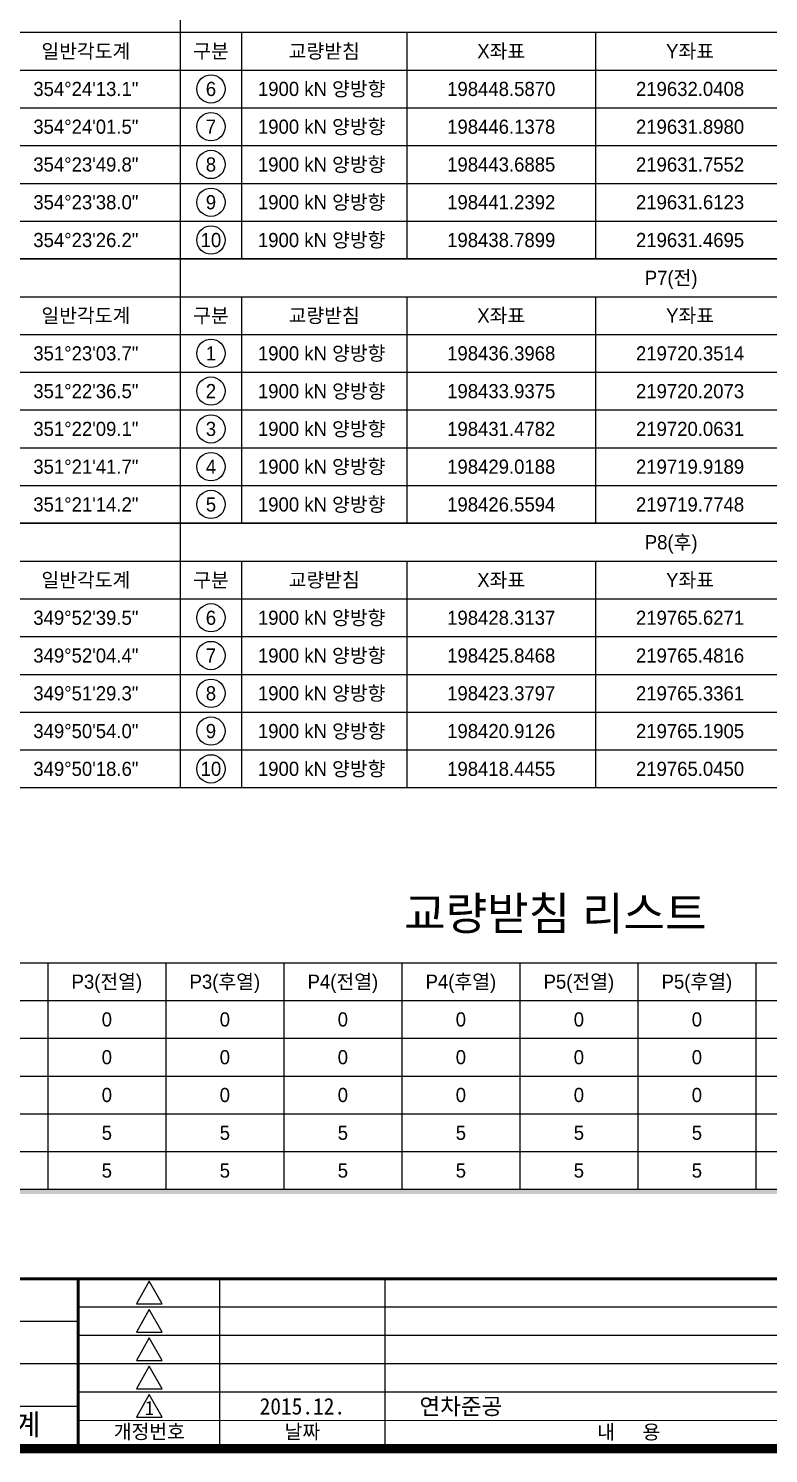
# Model space of a CAD drawing. Header units: feet. Extents: x 0 to 252300, y 0 to 178200.
# Drawn here: x 85344 to 132377, y 5700 to 96242 of the extents above; entities that cross this region are included whole.
import ezdxf
from ezdxf.enums import TextEntityAlignment as Align

# ---------------------------------------------------------------- set-up
doc = ezdxf.new("R2010")
doc.units = ezdxf.units.FT
doc.header["$LTSCALE"] = 3000
doc.header["$MEASUREMENT"] = 0
for name, color, linetype in [('CS-TABL-LIN2', 1, 'CONTINUOUS'), ('CS-TABL-TEX2', 3, 'CONTINUOUS'), ('CX-BORD', 3, 'CONTINUOUS'), ('CX-BORD-LIN1', 4, 'CONTINUOUS'), ('CX-BORD-LIN2', 3, 'CONTINUOUS'), ('CX-BORD-TEX2', 7, 'CONTINUOUS'), ('CX-BORD-TEX3', 6, 'CONTINUOUS'), ('CZ-TEX1', 6, 'CONTINUOUS')]:
    doc.layers.add(name, color=color, linetype=linetype)
doc.styles.add('A_STANDARD', font='')
doc.styles.add('TB_TEXT', font='')
doc.styles.add('TB_WBTXT', font='')
doc.styles.add('TB_WMTXT', font='')
doc.styles.get('A_STANDARD').set_extended_font_data('Dotum')
doc.styles.get('TB_TEXT').set_extended_font_data('DotumChe')
doc.styles.get('TB_WBTXT').set_extended_font_data('Dotum')
doc.styles.get('TB_WMTXT').set_extended_font_data('DotumChe')

# ---------------------------------------------------------------- blocks, each defined once
blk = doc.blocks.new('CXBLKA1')
at = {"layer": 'CX-BORD-LIN1', "const_width": 2}
blk.add_lwpolyline([(796, 0), (0, 0), (0, 554), (796, 554)], close=True, dxfattribs=at)
at = {"layer": 'CX-BORD-LIN1'}
for points, const_width in [([(796, 36), (0, 36)], 0.6), ([(270, 0), (270, 36)], 0.6), ([(300, 0), (300, 36)], 0.3), ([(335, 0), (335, 36)], 0.3), ([(558, 6), (270, 6)], 0.2)]:
    blk.add_lwpolyline(points, dxfattribs=dict(at, const_width=const_width))
for points in [[(285.08, 35.47), (282.34, 30.71), (287.83, 30.71)], [(285.08, 29.47), (282.34, 24.71), (287.83, 24.71)], [(285.08, 23.47), (282.34, 18.71), (287.83, 18.71)], [(285.08, 17.47), (282.34, 12.71), (287.83, 12.71)], [(285.08, 11.47), (282.34, 6.71), (287.83, 6.71)]]:
    blk.add_lwpolyline(points, close=True, dxfattribs=at)
at = {"layer": 'CX-BORD-LIN2'}
blk.add_line((558, 30), (270, 30), dxfattribs=at)
at = {"layer": 'CX-BORD-LIN2', "const_width": 0.3}
for points in [[(270, 27), (130, 27)], [(270, 18), (130, 18)], [(270, 9), (130, 9)]]:
    blk.add_lwpolyline(points, dxfattribs=at)
at = {"layer": 'CX-BORD-LIN2'}
for points in [[(558, 24), (270, 24)], [(558, 18), (270, 18)], [(558, 12), (270, 12)]]:
    blk.add_lwpolyline(points, dxfattribs=at)
at = {"layer": 'CX-BORD-LIN1', "style": 'TB_TEXT'}
for tag, height, p in [('TR_RNUM5', 3, (285.11, 32.64)), ('TR_RDAT5', 3.5, (317.5, 33)), ('TR_DGN5', 3.5, (451.12, 33)), ('TR_CHK5', 3.5, (491.12, 33)), ('TR_APP5', 3.5, (531.12, 33)), ('TR_RNUM4', 3, (285.11, 26.64)), ('TR_RDAT4', 3.5, (317.5, 27)), ('TR_DGN4', 3.5, (451.12, 27)), ('TR_CHK4', 3.5, (491.12, 27)), ('TR_APP4', 3.5, (531.12, 27)), ('TR_RNUM3', 3, (285.11, 20.64)), ('TR_RDAT3', 3.5, (317.5, 21)), ('TR_DGN3', 3.5, (451.12, 21)), ('TR_CHK3', 3.5, (491.12, 21)), ('TR_APP3', 3.5, (531.12, 21)), ('TR_RNUM2', 3, (285.11, 14.64)), ('TR_RDAT2', 3.5, (317.5, 15)), ('TR_DGN2', 3.5, (451.12, 15)), ('TR_CHK2', 3.5, (491.12, 15)), ('TR_APP2', 3.5, (531.12, 15)), ('TR_RNUM1', 3, (285.11, 8.64)), ('TR_RDAT1', 3.5, (317.5, 9)), ('TR_DGN1', 3.5, (451.12, 9)), ('TR_CHK1', 3.5, (491.12, 9)), ('TR_APP1', 3.5, (531.12, 9))]:
    blk.add_attdef(tag, text='', height=height, dxfattribs=at).set_placement(p, align=Align.MIDDLE_CENTER)
for tag, p in [('TR_RCON5', (342.3, 33)), ('TR_RCON4', (342.3, 27)), ('TR_RCON3', (342.3, 21)), ('TR_RCON2', (342.3, 15)), ('TR_RCON1', (342.3, 9))]:
    blk.add_attdef(tag, text='', height=3.5, dxfattribs=at).set_placement(p, align=Align.MIDDLE_LEFT)
at = {"layer": 'CX-BORD-LIN2', "style": 'TB_TEXT'}
blk.add_attdef('TD_VERSION', text='', height=3, rotation=90, dxfattribs=at).set_placement((800.5, 48.01), align=Align.MIDDLE_CENTER)
at = {"layer": 'CX-BORD-TEX2', "style": 'TB_WMTXT'}
for tag, height, p in [('TB_CNAME', 5, (15.34, 531.83)), ('TB_CSCOP', 4, (16.63, 523.83))]:
    blk.add_attdef(tag, text='', height=height, dxfattribs=at).set_placement(p, align=Align.BOTTOM_LEFT)
at = {"layer": 'CX-BORD-TEX2', "style": 'TB_WBTXT'}
for tag, height, p in [('TB_MTITIL', 10, (398, 533.33)), ('TB_STITL', 7, (398, 518.33))]:
    blk.add_attdef(tag, text='', height=height, dxfattribs=at).set_placement(p, align=Align.MIDDLE_CENTER)
at = {"layer": 'CX-BORD-TEX3', "style": 'TB_TEXT'}
for s, p in [('개정번호', (285.08, 3.66)), ('날짜', (317.5, 3.66)), ('내   용', (386.64, 3.58))]:
    blk.add_text(s, height=3, dxfattribs=at).set_placement(p, align=Align.MIDDLE)
for tag, height, p in [('TD_LNDST', 4.5, (215, 31.5)), ('TD_DSECT', 4.5, (605.5, 31.5)), ('TD_DDIST', 4.5, (654.5, 31.5)), ('TD_DNAME_TOP', 4.5, (755, 27.96)), ('TD_CSECT', 4.5, (605.5, 22.5)), ('TD_CDIST', 4.5, (654.5, 22.5)), ('TD_DNAME_MAIN', 4.5, (755, 21.47)), ('TD_CCOMP', 4.5, (215, 13.59)), ('TD_HSCAL', 4.5, (620.88, 13.75)), ('TD_VSCAL', 4.5, (656.86, 13.75)), ('TD_DNAME_BOT', 3, (755, 15.25)), ('TD_FIELD', 4.5, (180, 5.13)), ('TD_CSTEP', 4.5, (250.74, 5.13)), ('TD_DWGCODE', 4.5, (637, 4.79)), ('TD_DWGNO', 4.5, (755, 5))]:
    blk.add_attdef(tag, text='', height=height, dxfattribs=at).set_placement(p, align=Align.MIDDLE_CENTER)
for tag, height, width, p in [('TD_DCOMP', 4.5, 0.95, (215, 22.59)), ('TD_CNAME', 5, 0.78, (65, 7.6))]:
    blk.add_attdef(tag, text='', height=height, dxfattribs=dict(at, width=width)).set_placement(p, align=Align.MIDDLE_CENTER)

msp = doc.modelspace()

# ---------------------------------------------------------------- linework, layer by layer
at = {"layer": 'CS-TABL-LIN2'}
for p, q in [((94990, 98402), (94990, 81602)), ((32590, 96002), (219790, 96002)), ((98890, 96002), (98890, 81602)), ((109390, 96002), (109390, 81602)), ((121390, 96002), (121390, 81602)), ((32590, 93602), (219790, 93602)), ((32590, 91202), (219790, 91202)), ((32590, 88802), (219790, 88802)), ((32590, 86402), (219790, 86402)), ((32590, 84002), (219790, 84002)), ((94990, 81602), (94990, 64802)), ((32590, 79202), (219790, 79202)), ((98890, 79202), (98890, 64802)), ((109390, 79202), (109390, 64802)), ((121390, 79202), (121390, 64802)), ((32590, 76802), (219790, 76802)), ((32590, 74402), (219790, 74402)), ((32590, 72002), (219790, 72002)), ((32590, 69602), (219790, 69602)), ((32590, 67202), (219790, 67202)), ((94990, 64802), (94990, 48002)), ((32590, 62402), (219790, 62402)), ((98890, 62402), (98890, 48002)), ((109390, 62402), (109390, 48002)), ((121390, 62402), (121390, 48002)), ((32590, 60002), (219790, 60002)), ((32590, 57602), (219790, 57602)), ((32590, 55202), (219790, 55202)), ((32590, 52802), (219790, 52802)), ((32590, 50402), (219790, 50402)), ((86574, 36880), (86574, 22480)), ((94074, 36880), (94074, 22480)), ((101574, 36880), (101574, 22480)), ((109074, 36880), (109074, 22480)), ((116574, 36880), (116574, 22480)), ((124074, 36880), (124074, 22480)), ((131574, 36880), (131574, 22480)), ((32574, 34480), (191574, 34480)), ((38574, 32080), (191574, 32080)), ((38574, 29680), (191574, 29680)), ((38574, 27280), (191574, 27280)), ((38574, 24880), (191574, 24880))]:
    msp.add_line(p, q, dxfattribs=at)
for points in [[(32590, 98402), (219790, 98402), (219790, 81602), (32590, 81602)], [(32590, 81602), (219790, 81602), (219790, 64802), (32590, 64802)], [(32590, 64802), (219790, 64802), (219790, 48002), (32590, 48002)], [(32574, 36880), (191574, 36880), (191574, 22480), (32574, 22480)]]:
    msp.add_lwpolyline(points, close=True, dxfattribs=at)
for centre in [(96940, 92402), (96940, 90002), (96940, 87602), (96940, 85202), (96940, 82802), (96940, 75602), (96940, 73202), (96940, 70802), (96940, 68402), (96940, 66002), (96940, 58802), (96940, 56402), (96940, 54002), (96940, 51602), (96940, 49202)]:
    msp.add_circle(centre, 900, dxfattribs=at)
msp.add_solid([(32874, 22480), (191874, 22480), (32874, 22180), (191874, 22180)], dxfattribs=at)

# ---------------------------------------------------------------- block references
at = {"layer": 'CX-BORD'}
ref = msp.add_blockref('CXBLKA1', (7500, 6000), dxfattribs=dict(at, xscale=300, yscale=300, zscale=300))
ref.add_attrib('TD_CSTEP', '실시설계', dxfattribs={"layer": 'CX-BORD-TEX3', "height": 1350, "style": 'TB_TEXT'}).set_placement((82723, 7538), align=Align.MIDDLE_CENTER)
ref.add_attrib('TR_RNUM1', '1', dxfattribs={"layer": 'CX-BORD-TEX3', "height": 900, "style": 'TB_TEXT'}).set_placement((93032, 8591), align=Align.MIDDLE_CENTER)
ref.add_attrib('TR_RDAT1', '2015.12.', dxfattribs={"layer": 'CX-BORD-TEX3', "height": 1050, "style": 'TB_TEXT'}).set_placement((102750, 8700), align=Align.MIDDLE_CENTER)
ref.add_attrib('TR_RCON1', '연차준공', dxfattribs={"layer": 'CX-BORD-TEX3', "height": 1050, "style": 'TB_TEXT'}).set_placement((110191, 8700), align=Align.MIDDLE_LEFT)

# ---------------------------------------------------------------- texts
at = {"layer": 'CS-TABL-TEX2', "style": 'A_STANDARD'}
for s, p in [('일반각도계', (88990, 94802)), ('구분', (96940, 94802)), ('교량받침', (104140, 94802)), ('X좌표', (115390, 94802)), ('Y좌표', (127390, 94802)), ('354°24\'13.1"', (88990, 92402)), ('6', (96940, 92402)), ('1900 kN 양방향 ', (104140, 92402)), ('198448.5870', (115390, 92402)), ('219632.0408', (127390, 92402)), ('1900 kN 양방향 ', (104140, 90002)), ('354°24\'01.5"', (88990, 90002)), ('7', (96940, 90002)), ('198446.1378', (115390, 90002)), ('219631.8980', (127390, 90002)), ('354°23\'49.8"', (88990, 87602)), ('8', (96940, 87602)), ('1900 kN 양방향 ', (104140, 87602)), ('198443.6885', (115390, 87602)), ('219631.7552', (127390, 87602)), ('354°23\'38.0"', (88990, 85202)), ('9', (96940, 85202)), ('1900 kN 양방향 ', (104140, 85202)), ('198441.2392', (115390, 85202)), ('219631.6123', (127390, 85202)), ('1900 kN 양방향 ', (104140, 82802)), ('354°23\'26.2"', (88990, 82802)), ('10', (96940, 82802)), ('198438.7899', (115390, 82802)), ('219631.4695', (127390, 82802)), ('P7(전)', (126190, 80402)), ('일반각도계', (88990, 78002)), ('구분', (96940, 78002)), ('교량받침', (104140, 78002)), ('X좌표', (115390, 78002)), ('Y좌표', (127390, 78002)), ('351°23\'03.7"', (88990, 75602)), ('1900 kN 양방향 ', (104140, 75602)), ('198436.3968', (115390, 75602)), ('219720.3514', (127390, 75602)), ('1', (96940, 75602)), ('351°22\'36.5"', (88990, 73202)), ('2', (96940, 73202)), ('1900 kN 양방향 ', (104140, 73202)), ('198433.9375', (115390, 73202)), ('219720.2073', (127390, 73202)), ('351°22\'09.1"', (88990, 70802)), ('3', (96940, 70802)), ('1900 kN 양방향 ', (104140, 70802)), ('198431.4782', (115390, 70802)), ('219720.0631', (127390, 70802)), ('351°21\'41.7"', (88990, 68402)), ('4', (96940, 68402)), ('1900 kN 양방향 ', (104140, 68402)), ('198429.0188', (115390, 68402)), ('219719.9189', (127390, 68402)), ('351°21\'14.2"', (88990, 66002)), ('5', (96940, 66002)), ('1900 kN 양방향 ', (104140, 66002)), ('198426.5594', (115390, 66002)), ('219719.7748', (127390, 66002)), ('P8(후)', (126190, 63602)), ('일반각도계', (88990, 61202)), ('구분', (96940, 61202)), ('교량받침', (104140, 61202)), ('X좌표', (115390, 61202)), ('Y좌표', (127390, 61202)), ('349°52\'39.5"', (88990, 58802)), ('6', (96940, 58802)), ('1900 kN 양방향 ', (104140, 58802)), ('198428.3137', (115390, 58802)), ('219765.6271', (127390, 58802)), ('349°52\'04.4"', (88990, 56402)), ('7', (96940, 56402)), ('1900 kN 양방향 ', (104140, 56402)), ('198425.8468', (115390, 56402)), ('219765.4816', (127390, 56402)), ('349°51\'29.3"', (88990, 54002)), ('8', (96940, 54002)), ('1900 kN 양방향 ', (104140, 54002)), ('198423.3797', (115390, 54002)), ('219765.3361', (127390, 54002)), ('349°50\'54.0"', (88990, 51602)), ('9', (96940, 51602)), ('1900 kN 양방향 ', (104140, 51602)), ('198420.9126', (115390, 51602)), ('219765.1905', (127390, 51602)), ('349°50\'18.6"', (88990, 49202)), ('10', (96940, 49202)), ('1900 kN 양방향 ', (104140, 49202)), ('198418.4455', (115390, 49202)), ('219765.0450', (127390, 49202)), ('P3(전열)', (90324, 35680)), ('P3(후열)', (97824, 35680)), ('P4(전열)', (105324, 35680)), ('P4(후열)', (112824, 35680)), ('P5(전열)', (120324, 35680)), ('P5(후열)', (127824, 35680)), ('0', (90324, 33280)), ('0', (97824, 33280)), ('0', (105324, 33280)), ('0', (112824, 33280)), ('0', (120324, 33280)), ('0', (127824, 33280)), ('0', (90324, 30880)), ('0', (97824, 30880)), ('0', (105324, 30880)), ('0', (112824, 30880)), ('0', (120324, 30880)), ('0', (127824, 30880)), ('0', (90324, 28480)), ('0', (97824, 28480)), ('0', (105324, 28480)), ('0', (112824, 28480)), ('0', (120324, 28480)), ('0', (127824, 28480)), ('5', (90324, 26080)), ('5', (97824, 26080)), ('5', (105324, 26080)), ('5', (112824, 26080)), ('5', (120324, 26080)), ('5', (127824, 26080)), ('5', (90324, 23680)), ('5', (97824, 23680)), ('5', (105324, 23680)), ('5', (112824, 23680)), ('5', (120324, 23680)), ('5', (127824, 23680))]:
    msp.add_text(s, height=900, dxfattribs=at).set_placement(p, align=Align.MIDDLE_CENTER)
at = {"layer": 'CZ-TEX1', "style": 'A_STANDARD'}
msp.add_text('교량받침 리스트', height=2100, dxfattribs=at).set_placement((118827, 38966), align=Align.CENTER)

doc.saveas('drawing.dxf')
